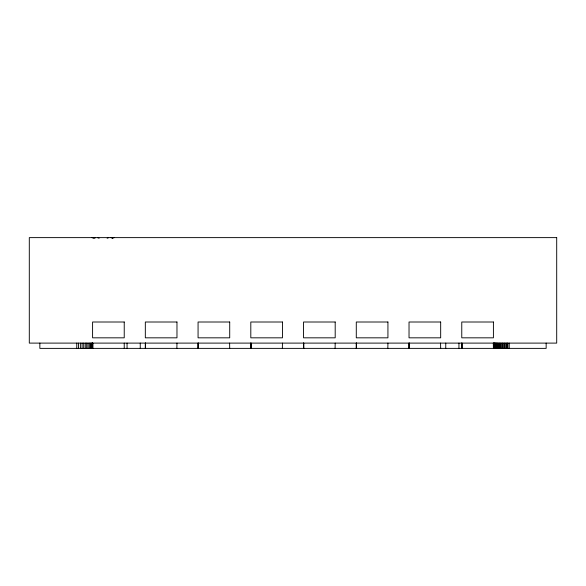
<?xml version="1.0" encoding="UTF-8"?>
<svg xmlns="http://www.w3.org/2000/svg" width="586" height="586" viewBox="0 0 586 586"><rect width="100%" height="100%" fill="white"/><g stroke="black" fill="none" stroke-linecap="round" stroke-linejoin="round"><path stroke-width="0.88" d="M94.192 238.319L95.635 237.623M107.135 238.224L108.732 237.623M112.593 238.224L114.197 237.623M92.009 237.623L93.628 238.224M97.503 237.623L99.115 238.224M111.062 237.623L112.439 238.319M546.152 343.103L546.152 348.377L39.848 348.377L39.848 343.103M509.234 343.103L509.234 348.377M507.886 343.103L507.886 348.377M507.535 343.103L507.535 348.377M506.509 343.103L506.509 348.377M505.784 343.103L505.784 348.377M504.649 343.103L504.649 348.377M503.945 343.103L503.945 348.377M502.854 343.103L502.854 348.377M502.173 343.103L502.173 348.377M501.14 343.103L501.14 348.377M500.503 343.103L500.503 348.377M499.543 343.103L499.543 348.377M498.957 343.103L498.957 348.377M498.085 343.103L498.085 348.377M497.558 343.103L497.558 348.377M496.906 343.103L496.906 348.377M496.445 343.103L496.445 348.377M495.888 343.103L495.888 348.377M495.492 343.103L495.492 348.377M495.024 343.103L495.024 348.377M494.701 343.103L494.701 348.377M494.335 343.103L494.335 348.377M494.093 343.103L494.093 348.377M493.83 343.103L493.83 348.377M493.676 343.103L493.676 348.377M493.309 343.103L493.412 348.377M462.002 343.103L462.002 348.377M461.863 343.103L461.827 348.377M461.768 343.103L461.768 348.377M458.941 343.103L458.941 348.377M445.756 343.103L445.756 348.377M440.569 343.103L440.672 348.377M409.262 343.103L409.262 348.377M409.087 343.103L409.123 348.377M409.028 343.103L409.028 348.377M387.932 343.103L387.829 348.377M356.522 343.103L356.522 348.377M356.383 343.103L356.347 348.377M356.288 343.103L356.288 348.377M335.192 343.103L335.089 348.377M303.782 343.103L303.782 348.377M303.607 343.103L303.643 348.377M303.548 343.103L303.548 348.377M282.452 343.103L282.349 348.377M251.042 343.103L251.042 348.377M250.903 343.103L250.867 348.377M250.808 343.103L250.808 348.377M229.609 343.103L229.712 348.377M198.302 343.103L198.302 348.377M198.163 343.103L198.127 348.377M198.068 343.103L198.068 348.377M176.972 343.103L176.869 348.377M145.562 343.103L145.562 348.377M145.423 343.103L145.387 348.377M145.328 343.103L145.328 348.377M140.244 343.103L140.244 348.377M127.059 343.103L127.059 348.377M124.232 343.103L124.232 348.377M92.822 343.103L92.822 348.377M92.683 343.103L92.647 348.377M92.588 343.103L92.588 348.377M92.354 343.103L92.354 348.377M91.907 343.103L91.907 348.377M91.24 343.103L91.24 348.377M90.361 343.103L90.361 348.377M89.27 343.103L89.27 348.377M87.988 343.103L87.988 348.377M86.691 343.103L86.691 348.377M85.256 343.103L85.256 348.377M83.717 343.103L83.717 348.377M82.091 343.103L82.091 348.377M80.385 343.103L80.385 348.377M78.553 343.103L78.553 348.377M76.766 343.103L76.766 348.377M556.7 237.623L29.3 237.623L29.3 343.103L556.7 343.103L556.7 237.623M124.232 322.007L92.588 322.007L92.588 337.829L124.232 337.829L124.232 322.007M176.972 322.007L145.328 322.007L145.328 337.829L176.972 337.829L176.972 322.007M229.712 322.007L198.068 322.007L198.068 337.829L229.712 337.829L229.712 322.007M282.452 322.007L250.808 322.007L250.808 337.829L282.452 337.829L282.452 322.007M335.192 322.007L303.548 322.007L303.548 337.829L335.192 337.829L335.192 322.007M387.932 322.007L356.288 322.007L356.288 337.829L387.932 337.829L387.932 322.007M440.672 322.007L409.028 322.007L409.028 337.829L440.672 337.829L440.672 322.007M493.412 322.007L461.768 322.007L461.768 337.829L493.412 337.829L493.412 322.007"/></g></svg>
